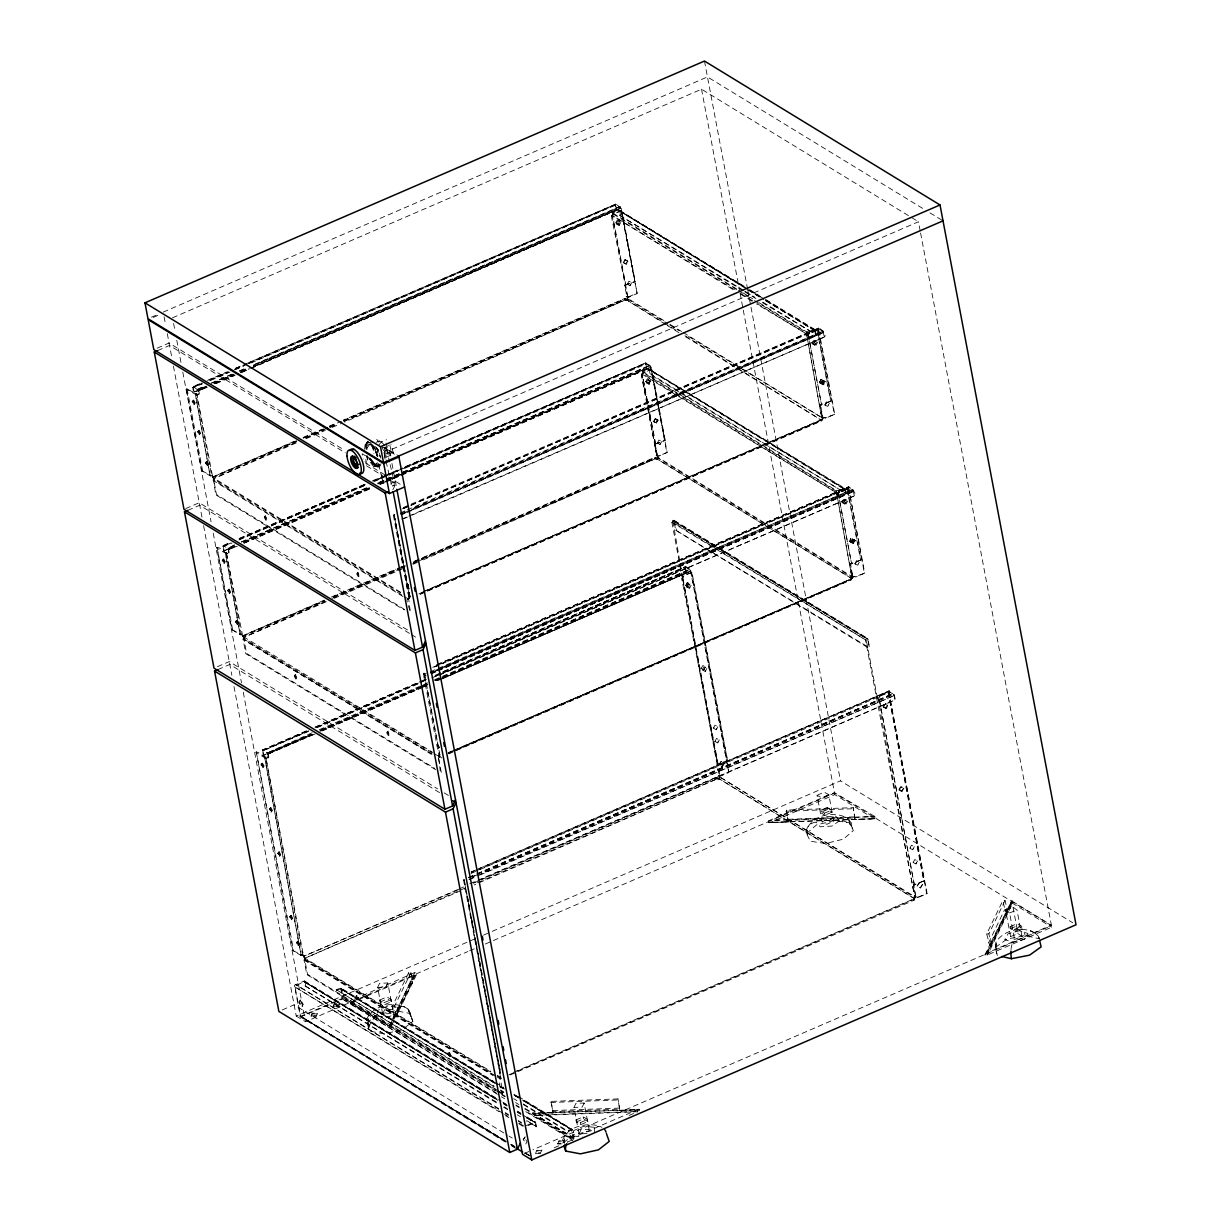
<?xml version="1.0" encoding="UTF-8"?>
<svg xmlns="http://www.w3.org/2000/svg" width="1221" height="1221" viewBox="0 0 1221 1221"><rect width="100%" height="100%" fill="white"/><g stroke="black" fill="none" stroke-linecap="round" stroke-linejoin="round"><path stroke-width="0.75" stroke-dasharray="5 3.75" d="M306.395 730.891L262.515 749.953L267.597 753.265L268.834 757.554C264.285 759.721 263.66 753.708 256.288 751.861L292.842 950.518L301.16 955.585L303.953 955.28L304.258 957.752L490.735 1071.351M806.654 829.41L807.92 836.37L806.654 829.41C813.278 814.254 836.293 809.889 849.053 819.474L850.762 825.289L848.213 819.26L851.342 822.939L851.953 827.716L851.693 826.571M624.816 285.195L635.225 281.502L624.587 285.348L627.457 298.962L625.198 299.45L627.563 296.627L627.884 299.862C625.442 302.426 623.031 297.558 626.342 296.459L628.846 297.176L637.164 293.574L621.046 208.303L615.766 204.029L244.215 364.53M654.822 444.047L665.247 440.354L654.609 444.185L657.463 457.814L655.204 458.287L657.585 455.464L657.905 458.699C655.463 461.279 653.052 456.41 656.349 455.311L658.867 456.013L667.185 452.426L650.518 366.819L379.548 484.035M268.834 756.928L267.872 756.547L268.834 756.944L268.299 757.92L267.46 757.295L268.315 757.92M211.294 476.037A1.694 0.763 -10.7 0 1 210.119 475.854L201.847 470.772L186.325 388.858L196.413 393.544L197.146 395.406L212.317 475.228L211.66 475.992L196.703 395.131L199.084 393.986L197.115 394.383M435.699 769.718L245.803 653.693L243.071 639.3L244.49 637.362L242.887 636.462L242.933 634.386L241.315 634.889L226.724 553.983L229.09 552.838L227.137 553.235M626.755 297.085L628.846 297.176M656.761 455.937L641.407 375.076L643.055 372.603L642.719 370.986L648.427 368.589L844.703 488.263L846.504 493.757L649.816 374.313L649.648 369.124L650.534 374.008L846.504 493.757M400.61 592.246L214.469 478.51L213.339 479.12L215.781 494.856L404.059 609.89M404.777 609.584L216.499 494.536L213.767 480.143L214.469 478.51L213.049 477.854L211.874 474.969L212.927 475.549M305.509 958.256L304.09 960.179L306.807 974.572L495.848 1090.002M496.55 1089.697L307.509 974.266L304.807 959.874L305.403 957.936M409.874 610.256C403.785 594.169 409.249 600.61 410.042 596.977L410.027 595.97L408.714 596.962L393.269 514.789C394.658 513.827 395.482 518.025 394.017 514.194M441.285 772.389L438.568 757.997C438.141 755.585 441.605 759.08 439.621 755.57M497.374 1076.052L500.61 1078.036L502.304 1093.955C497.466 1083.378 500.427 1074.098 501.358 1078.754M408.76 972.496L410.348 982.249L412.164 983.607L412.667 982.676L410.958 972.42L408.76 972.496L392.536 1005.921L394.139 1015.674L395.955 1017.032L390.857 1027.075L350.412 1003.128L350.03 1001.128L415.14 972.374L416.956 973.732L395.955 1017.032M396.443 1016.101L394.734 1005.845L410.958 972.42M564.316 1142.749L564.438 1138.857L564.636 1146.275M663.766 320.528L628.159 298.657L626.114 299.801L624.725 298.489L343.299 420.1M439.224 675.228L854.746 495.695C857.218 492.292 847.42 484.493 848.656 487.973L864.743 573.122L855.814 576.984L853.723 576.541L851.724 579.654L852.365 576.785L658.18 457.509L656.12 458.653L654.731 457.341L413.522 561.568M768.436 822.664L768.543 820.466L874.908 816.528L874.801 818.726L855.051 819.459L853.25 807.646L786.385 810.118L788.186 821.931L768.436 822.664L874.801 818.726M788.186 821.931L786.385 810.118M855.051 819.459L853.25 807.646M302.701 955.722L266.041 758.485L303.342 954.975M718.421 775.686C714.728 782.569 720.909 775.03 720.115 776.999C721.596 781.638 712.347 778.601 717.979 775.411L720.497 776.129L728.8 772.527L690.949 571.138L689.941 569.215L685.729 566.636L439.041 673.412M691.529 572.054L727.579 760.82L691.956 572.328L683.394 575.579L681.791 579.013L717.811 765.689M691.956 572.328L683.821 575.839L681.867 579.105M716.361 777.456C716.391 779.12 720.314 779.41 719.444 777.289L682.554 578.021L720.298 777.319L915.414 897.084L913.995 900.121L916.086 897.008M995.939 949.389L996.611 941.91L995.039 948.656L996.855 953.448M997.313 955.478L995.481 947.343L995.97 942.093C1003.983 929.7 1023.335 925.396 1035.759 933.546L1030.265 930.692L1034.05 932.249L1040.048 937.713M627.762 297.68L611.385 216.239L613.186 213.293L612.713 212.133L618.421 209.753L747.969 288.644M611.385 216.239C613.079 213.812 615.231 211.248 618.421 209.753M641.407 375.076C643.131 372.664 645.039 370.146 648.427 368.589M762.331 302.564L816.498 334.92L814.697 329.411L808.836 332.631C803.647 329.945 807.188 338.4 808.668 333.577L817.49 330.219L830.967 401.175L819.871 405.143L822.542 416.91L821.718 420.818L823.717 417.689L825.793 418.131L834.721 414.27L818.65 329.227C817.246 325.427 827.258 333.501 824.724 336.859L409.203 516.376M844.703 488.263L838.842 491.483C833.653 488.782 837.194 497.252 838.69 492.414L847.511 489.072L860.988 560.012L849.892 563.98L852.548 575.763L851.51 579.517L453.571 751.464M408.714 596.962L409.417 595.65L410.454 596.23M441.727 757.859L438.965 756.181L439.423 754.502M913.873 899.999L914.727 897.176L865.613 640.643L866.193 638.552L868.116 638.736L869.428 648.565L675.717 530.219L673.733 520.085L868.116 638.736M915.811 896.199L913.781 899.373L915.811 896.199L913.339 884.355L914.498 884.981L924.053 880.86L888.43 692.368L879.868 695.619L878.769 698.29L877.212 696.993L866.33 640.338C867.978 635.561 869.215 647.74 869.428 648.565M364.53 449.236L365.461 442.414L370.177 442.75M378.831 463.507L378.357 466.926L373.641 466.575L367.918 459.249L366.788 455.921M682.386 578.708L671.901 522.298L673.733 520.085M371.474 459.615L375.61 465.262L373.641 466.575M197.558 394.658L196.505 395.177M227.564 553.495C225.992 554.487 221.886 547.405 217.048 547.405L231.853 629.624L240.14 634.691A1.694 0.763 -10.7 0 0 241.315 634.889M394.459 514.468L393.666 515.552L394.734 515.033M438.965 755.372L439.682 755.875L438.965 756.181L423.29 673.641C424.908 672.649 422.985 676.251 426.266 673.229M423.885 674.694L425.183 674.16L423.29 673.641M267.857 757.646L268.391 756.669L266.468 758.745L265.567 758.073M814.392 329.365L815.781 335.226M845.802 494.062L844.398 488.217M620.314 208.089L619.947 206.517L253.266 364.957M650.335 366.926L649.969 365.369L645.299 363.049L400.244 468.925M822.679 331.639L823.015 330.647M852.701 490.491L853.036 489.499M476.48 869.657L888.659 691.055L894.367 694.932L895.314 699.816L473.046 882.905M867.246 639.239L867.444 638.43M658.18 457.509L655.082 444.322M611.599 216.376L613.049 212.546M655.799 444.429L642.17 374.084L657.112 456.822L641.62 375.229L642.719 370.986M672.878 521.169L682.783 578.54M621.748 210.561L612.942 213.904L612.209 216.086L613.369 214.163L621.748 210.561L635.225 281.502M655.418 444.291L642.246 374.923L643.375 373.016L651.77 369.398L665.247 440.354M651.77 369.398L642.948 372.756L642.612 374.359M682.615 578.861L683.073 577.38L682.371 577.686M612.209 216.086L612.164 215.232L628.159 298.657M235.043 546.443L223.718 550.915L222.833 546.077L230.464 542.292M844.23 489.056L648.351 369.398M366.498 443.208L367.872 441.102L366.041 443.91L366.193 449.42M409.6 598.641L408.577 598.092L410.561 613.858M817.49 330.219L809.111 333.837C806.76 339.545 802.35 329.441 808.684 331.898L814.392 329.502M847.511 489.072L839.117 492.689C836.782 498.397 832.356 488.293 838.705 490.75L844.413 488.354M392.826 489.835L395.802 483.699L389.285 479.731M311.004 1015.841L312.271 1013.247L317.46 1013.048L316.346 1016.391L311.004 1015.841L316.208 1015.658L317.46 1013.048M311.141 1016.589L312.271 1013.247M333.196 1006.257L334.462 1003.662L339.652 1003.464L338.538 1006.806L333.196 1006.257L338.4 1006.058L339.652 1003.464M333.333 1007.004L334.462 1003.662M377.64 987.392L379.624 983.302L387.805 982.997L392.811 1009.477L390.827 1013.567L382.646 1013.873L377.64 987.392L385.821 987.087L387.805 982.997M382.646 1013.873L384.63 1009.782L392.811 1009.477M414.468 973.183L389.652 1025.838L389.148 1025.03L389.53 1027.044L414.591 975.396L414.209 973.396M391.163 1026.907L389.346 1025.548L415.14 972.374M390.033 1027.151L415.262 975.136L416.956 973.732M639.636 1109.782L532.615 1113.079L553.006 1112.987L551.114 1101.388L617.979 1098.9L619.871 1110.515L639.636 1109.782L638.736 1110.912M535.531 1153.677L536.645 1150.335L541.849 1150.151L536.797 1151.082L535.531 1153.677L540.72 1153.479M541.849 1150.151L540.582 1152.746L535.393 1152.929M587.148 1133.576L578.968 1133.882L573.977 1107.401L575.961 1103.311L584.142 1103.021L589.133 1129.486L587.82 1132.218M557.722 1144.092L558.836 1140.75L564.041 1140.551L558.974 1141.498L557.722 1144.092L561.187 1143.955M562.774 1143.161L564.041 1140.551M584.142 1103.021L582.158 1107.111L573.977 1107.401M578.968 1133.882L580.952 1129.791L589.133 1129.486M619.871 1110.515L617.979 1098.9M888.659 691.055L927.09 893.589L918.161 897.45L915.643 896.748L913.751 885.301M920.588 232.982L1051.754 927.166L987.591 954.898L984.904 954.929L989.697 945.054L986.69 933.928L1002.899 900.503L1005.097 900.426L1007.188 910.149L1005.906 911.629L1005.066 910.744L1002.899 900.503M989.697 945.054L990.979 943.574L988.888 933.836L1005.097 900.426M984.904 954.929L987.209 952.884L1051.388 925.152L1012.255 901.251L987.209 952.884L987.591 954.898L1012.636 903.265L1011.98 900.274L990.628 943.024L988.43 943.116L1004.639 909.691L1006.837 909.614M986.186 953.448L1011.98 900.274M986.934 953.067L1012.178 901.052M986.889 955.051L1012.117 903.036L1010.698 901.754M820.466 405.998L820.253 404.655M420.07 594.123L821.489 420.68L822.74 416.498L820.665 405.601M850.488 564.85L850.32 563.553M852.548 575.763L850.686 564.453M820.787 383.257L822.832 380.433L825.259 381.669L823.641 384.768L819.245 382.539L820.878 379.533L825.259 381.669L823.641 384.722L820.771 383.196L822.405 380.219L825.274 381.761L822.405 380.219L820.894 383.318M849.251 541.391L853.662 543.62L854.853 540.354L852.411 539.026L850.778 542.017L852.838 539.285L855.28 540.521L850.976 538.354L849.694 541.651L851.358 538.644L853.845 539.85L852.014 542.826M913.339 884.355L913.567 885.698M456.929 749.206L851.373 578.785L853.296 576.266L855.814 576.984M819.291 382.509L820.909 379.517L823.793 381.028C823.473 386.477 816.361 382.646 821.306 379.807L823.839 381.013L821.901 383.913M819.718 382.784L820.985 379.609M821.733 383.76L823.839 381.013M851.754 542.597L853.845 539.85M400.763 592.979L213.354 478.754L212.485 475.274M244.612 638.034L242.597 636.629L241.895 633.821L242.933 634.386M615.72 222.848L617.353 219.841L620.222 221.352L618.589 224.343L616.162 223.107L617.795 220.116L620.222 221.352M616.208 223.962L617.841 220.955L620.711 222.466L619.078 225.458L616.636 224.221L617.841 220.955M618.162 224.084L619.795 221.093M628.098 261.34L625.228 259.829L624.023 263.095L623.214 262.469L624.847 259.478L628.098 261.34L626.465 264.346L623.595 262.836L625.274 259.737M625.64 263.705L627.716 260.973L626.465 264.346M627.319 284.203L628.952 281.212L631.822 282.723L630.189 285.714L627.319 284.203L629.38 281.471M629.746 285.455L631.822 282.723M490.873 1072.084L304.395 958.485L302.915 954.7L303.953 955.28M645.741 381.7L647.374 378.693L650.244 380.204L648.61 383.196L645.741 381.7L647.802 378.968M646.23 382.814L647.863 379.807L650.732 381.318L649.099 384.31L646.657 383.073L647.863 379.807M648.168 382.936L650.244 380.204M650.289 381.059L649.099 384.31M655.25 418.681L654.044 421.947L653.22 421.321L654.853 418.315L657.676 419.932M655.295 418.589L653.601 421.688L656.486 423.183L658.119 420.192L657.295 419.566L655.662 422.558M657.722 419.826L656.486 423.183M657.325 443.055L658.958 440.064L661.828 441.559L660.195 444.566L657.325 443.055L659.401 440.323M659.767 444.291L661.828 441.559M811.858 343.666L813.491 340.659L816.361 342.17L814.728 345.161L812.286 343.925L813.491 340.659M813.293 343.635L814.926 340.644L817.795 342.139L816.162 345.146L813.293 343.635L815.735 344.871L817.795 342.139M813.735 343.895L815.369 340.903M685.576 585.439L687.209 582.448L690.063 583.943L688.43 586.95L685.576 585.439L688.003 586.675L690.063 583.943M686.004 585.714L687.637 582.707M686.614 586.828L688.247 583.836L691.117 585.332L689.483 588.324L686.614 586.828L689.483 588.324M687.057 587.087L688.247 583.836M689.056 588.064L691.117 585.332M824.847 381.501L823.213 384.493L824.847 381.471M824.862 404.914L826.495 401.907L829.364 403.418L827.731 406.41L824.862 404.914L827.304 406.15L829.364 403.418M825.304 405.174L826.938 402.182M701.175 668.498L702.808 665.506L705.677 667.002L704.044 669.993L701.175 668.498L703.25 665.766M702.319 669.932L703.952 666.941L706.822 668.436L705.189 671.443L702.747 670.207L703.952 666.941M703.617 669.734L705.677 667.002M713.323 728.189L714.957 725.182L717.826 726.693L716.193 729.685L713.766 728.449L714.957 725.182M841.88 502.503L843.513 499.511L846.382 501.022L844.749 504.014L842.307 502.777L843.513 499.511M843.314 502.487L844.947 499.481L847.817 500.992L846.184 503.983L843.314 502.487L845.741 503.724L847.817 500.992M843.742 502.747L845.375 499.755M714.895 741.452L716.529 738.446L719.383 739.957L717.75 742.948L714.895 741.452L716.956 738.72M717.322 742.689L719.383 739.957M718.803 765.17L720.848 761.416L724.312 763.232L722.267 766.986L718.803 765.17L721.275 761.69M721.84 766.712L724.312 763.232M849.694 541.651L850.884 538.385L849.297 541.361L852.182 542.872L853.8 539.88L851.006 538.461M854.883 563.751L856.516 560.76L859.386 562.27L857.753 565.262L854.883 563.751L857.31 565.002L859.386 562.27M855.311 564.026L856.944 561.019M885.958 708.378L883.088 706.867L884.721 703.876L887.163 705.112L885.958 708.378L887.911 704.746L886.705 708.012L883.851 706.501L885.912 703.769M883.531 707.127L885.484 703.51L888.339 705.005M898.793 789.972L900.426 786.98L903.296 788.491L901.663 791.483L899.236 790.246L900.426 786.98M899.45 789.56L901.083 786.568L903.952 788.064L902.319 791.055L899.45 789.56L901.525 786.828M901.892 790.796L903.952 788.064M909.798 848.229L911.431 845.222L914.3 846.733L912.667 849.724L910.24 848.488L911.431 845.222M913.171 862.514L914.804 859.508L917.673 861.019L916.04 864.01L913.171 862.514L915.231 859.782M915.597 863.751L917.673 861.019M917.078 886.232L919.123 882.478L922.588 884.294L920.542 888.049L917.078 886.232L919.55 882.752M920.115 887.774L922.588 884.294M821.199 383.47L822.832 380.479M851.22 542.322L852.853 539.331M851.464 578.815L853.311 576.266L855.372 576.709L864.743 573.122M199.084 393.986C200.671 388.583 189.209 382.265 194.124 392.338L206.807 386.965L198.031 390.613L198.641 393.727M229.09 552.838L228.586 548.504L223.214 545.451L228.281 548.763L228.663 552.579M268.299 756.806L267.903 753.006L262.515 749.953M410.042 596.977L394.322 515.781M823.397 380.738L822.115 384.035M853.418 539.59L852.121 542.887M822.42 416.941L821.84 417.277M265.049 516.056L264.209 517.414L265.857 520.283L267.399 518.62L265.049 516.056L266.697 518.925L265.857 520.283M265.766 515.75L264.926 517.109L266.56 519.978M357.478 572.527L356.639 573.885L358.287 576.755L359.829 575.091L357.478 572.527L359.127 575.396L358.287 576.755M358.196 572.222L357.356 573.58L358.989 576.449M295.07 674.908L294.23 676.266L295.864 679.135L297.42 677.472L295.07 674.908L296.703 677.777L295.864 679.135M295.787 674.603L294.948 675.961L296.581 678.83M407.066 586.339L408.623 584.676L407.066 586.339L408.714 589.224M387.5 731.379L386.66 732.737L388.293 735.607L389.85 733.943L387.5 731.379L389.133 734.248L388.293 735.607M388.202 731.058L387.362 732.432L389.011 735.301M437.087 745.192L439.438 747.756L437.087 745.192L437.927 743.833M438.721 748.061L439.56 746.703M300.061 1000.152L298.733 1002.319L301.328 1006.882L303.373 1004.41L300.061 1000.152L302.655 1004.73L301.328 1006.882M300.778 999.846L299.435 1002.014L302.045 1006.577M500.488 1077.075L464.011 879.41M524.969 1137.026L523.107 1139.407L526.419 1143.665M523.824 1139.101L525.152 1136.934M525.717 1143.97L527.045 1141.818L524.435 1137.255M192.155 401.785L193.712 400.122L195.345 402.991L194.505 404.349L192.155 401.785L193.712 400.122M193.803 404.67L195.345 402.991M197.497 431.913L199.038 430.235L200.687 433.119L199.847 434.478L197.497 431.913L199.038 430.235M199.13 434.783L200.687 433.119M205.311 463.08L206.868 461.416L208.516 464.301L207.677 465.659L205.311 463.08L206.868 461.416M206.96 465.964L208.516 464.301M222.176 560.637L223.733 558.974L225.366 561.843L224.527 563.202L222.176 560.637L223.733 558.974M223.809 563.507L225.366 561.843M227.503 590.75L229.06 589.087L230.693 591.971L229.853 593.33L227.503 590.75L229.06 589.087M229.151 593.635L230.693 591.971M235.332 621.932L236.889 620.268L238.522 623.137L237.683 624.496L235.332 621.932L236.889 620.268M236.981 624.816L238.522 623.137M260.989 764.85L262.546 763.186L264.179 766.055L263.339 767.414L260.989 764.85L262.546 763.186M262.622 767.719L264.179 766.055M269.337 809.294L270.894 807.63L272.542 810.5L271.688 811.858L269.337 809.294L270.894 807.63M270.986 812.163L272.542 810.5M277.625 853.433L279.197 851.77L280.83 854.639L279.991 855.997L277.625 853.433L279.197 851.77M279.273 856.318L280.83 854.639M289.56 916.925L291.117 915.262L292.765 918.146L291.926 919.505L289.56 916.925L291.117 915.262M291.209 919.81L292.765 918.146M296.367 942.826L297.924 941.147L299.557 944.031L298.718 945.39L296.367 942.826L297.924 941.147M298 945.695L299.557 944.031M356.273 995.893L355.433 997.252L357.081 1000.121L357.921 998.763L356.273 995.893L358.638 998.457L357.784 999.816L356.135 996.931L356.99 995.573M449.053 1052.533L448.214 1053.891L449.847 1056.76L451.404 1055.097L449.053 1052.533L450.702 1055.417L449.847 1056.76M449.771 1052.227L448.916 1053.586L450.564 1056.455M198.413 390.644L193.452 386.462L200.458 383.44M223.214 545.451L224.145 551.19M645.299 363.049L649.908 366.59M817.811 328.48L823.03 331.273L412.606 508.424M263.431 755.677L262.759 749.801L263.431 755.677L312.393 734.462M685.118 566.788L690.079 569.978L435.058 680.708M888.384 691.437L893.619 694.245L481.318 873.137M619.886 207.753L620.237 206.746M367.139 448.015L370.94 442.429L377.777 456.868M409.172 598.397L409.294 597.298M439.194 757.234L438.721 756.043L438.705 757.325M368.62 441.437L366.041 443.91L367.368 448.153M380.067 465.109L379.273 466.132L374.786 466.071L369.078 457.616L374.404 466.239L380.83 464.102L378.998 466.91L375.961 466.132L376.77 466.468M379.09 444.78L381.379 441.895L386.462 439.682M377.335 462.545L374.404 466.239L370.299 457.829M393.193 452.213L388.11 454.426L385.821 457.31L390.903 455.112L393.193 452.213L390.979 444.505M380.494 465.506C377.93 469.291 372.832 464.453 371.489 461.965M877.884 698.107L879.028 698.061L879.868 695.619L880.188 697.16C880.6 698.977 876.098 699.114 877.884 698.107L914.727 897.176L915.628 896.428M619.413 210.073L618.33 210.546M196.322 394.902L196.413 393.544M226.343 553.739L226.419 552.396M194.124 392.338L193.193 386.614M806.532 833.516L816.467 824.953L834.309 820.527L849.587 822.862L853.357 830.57L843.406 839.132L825.579 843.543L810.301 841.223L806.532 833.516A12.073 10.394 20.8 0 1 816.238 822.191L823.977 816.834L835.683 816.101L839.651 820.71A12.073 10.394 20.8 0 1 853.357 830.57M742.902 290.69L619.81 215.461L619.627 210.271M305.647 958.989L304.38 958.851M366.59 1023.122L377.335 1014.682L395.345 1010.683L410.058 1013.476L412.866 1021.397L402.121 1029.837L384.111 1033.821L369.398 1031.043L366.437 1019.642C373.153 1004.471 396.596 999.694 409.249 1010.011L411.095 1016.406L408.516 1009.752M432.387 752.823L243.925 638.324L246.505 653.388L434.783 768.421M265.735 756.898L265.812 758.714M914.727 897.176L915.628 896.611M995.481 947.343L1007.004 939.086L1025.136 935.515L1039.254 938.751L1038.308 935.378L1039.254 938.98M839.651 820.71L831.898 826.068L820.191 826.8L816.238 822.191M727.136 760.561L717.17 764.529L717.063 765.613M673.778 520.177L672.42 520.65M615.277 204.197L616.697 209.753L615.018 204.579M717.414 764.804L718.253 764.85L717.17 764.529M625.06 285.47L625.885 285.531L612.591 215.506M625.701 285.638L624.709 286.279M851.861 576.129L852.746 575.35L851.648 577.09L657.463 457.814M817.078 795.344L824.022 792.093L828.784 794.612L833.79 821.077L826.846 824.328L822.084 821.825L817.078 795.344L821.84 797.847L828.784 794.612M822.084 821.825L829.028 818.574L833.79 821.077M638.98 1109.141L573.168 1137.453L532.615 1113.079M151.465 317.185L158.471 314.163M163.217 312.118L707.478 76.938L923.519 208.928M153.236 317.429L160.012 314.499M172.527 317.796L701.526 89.209L910.378 216.804M157.204 348.153L169.063 343.025L344.536 450.228M157.662 350.58L169.521 345.451L345.345 452.869M207.448 380.418L226.709 372.084M235.455 368.315L242.46 365.293M193.315 386.63L202.182 382.921M209.035 379.838L228.235 371.55M235.226 368.528L245.833 364.072M247.451 363.248L616.01 204.121L620.237 207.372L253.403 365.705M192.826 387.423L201.557 383.653M210.287 379.884L227.747 372.344M234.737 369.322L246.963 364.041M248.702 363.293L615.384 204.64M202.32 383.669L192.857 387.652L202.014 384.035M209.585 380.418L228.831 372.1M234.768 369.551L246.993 364.27M248.733 363.507L616.162 204.853L615.766 204.029M210.76 380.372L229.96 372.069M235.18 369.704L243.91 365.934M250.916 363.019L615.399 204.838M206.318 386.126L197.527 389.85L204.365 386.08M211.355 383.073L232.311 374.008M239.301 371.001L246.276 367.979M197.527 389.209L204.502 386.187M211.492 383.165L232.448 374.114M239.423 371.092L246.413 368.086M253.403 365.064L620.085 206.624M213.248 383.058L234.264 374.053M241.178 370.986L246.489 368.773M193.696 392.078L205.922 386.798M214.652 383.012L233.852 374.725M240.842 371.703L251.312 367.17M253.068 366.422L616.269 209.493M214.163 383.379L233.409 375.061M240.4 372.039L247.405 369.017M253.907 366.468L620.604 208.028L637.164 293.574M215.079 383.287L234.295 374.984M241.27 371.962L246.963 369.612M253.953 366.59L620.634 208.15M198.474 390.888L205.464 387.866M215.949 383.333L233.409 375.793M240.384 372.771L249.115 369.001M250.87 368.254L621.046 208.303M207.265 387.347L198.107 390.857M215.995 383.577L235.21 375.274M242.185 372.252L249.176 369.23M250.916 368.483L620.665 208.272M201.847 470.772L211.309 475.641M294.368 441.239L212.652 477.014M303.098 437.469L322.329 429.151M329.319 426.129L336.309 423.122M628.418 296.901L636.736 293.315M212.301 477.09L296.55 440.75M303.174 437.82L327.64 427.243M329.38 426.495L341.621 421.199M343.36 420.451L625.152 298.748M212.423 477.442L296.291 441.193M303.281 438.171L327.747 427.609M329.487 426.846L336.477 423.824M343.467 420.802L624.801 299.237M212.576 477.777L296.444 441.544M305.174 437.774L327.884 427.96M329.639 427.197L336.63 424.175M343.62 421.153L624.908 299.603M295.375 442.521L213.354 478.754L297.252 442.506M305.861 437.988L323.336 430.433M330.326 427.411L337.317 424.389M344.307 421.367L625.717 299.771L344.444 422.115M305.998 438.721L325.229 430.418M332.219 427.396L342.704 422.863M213.767 480.143L213.065 480.448L402.961 596.474M185.684 508.592L199.237 502.731L409.249 631.028M187.851 510.347L199.71 505.235L409.722 633.531M366.041 443.91L371.627 441.483M366.163 448.931L365.674 445.512L372.787 442.429M365.674 445.512L372.207 443.666M376.251 442.338L379.304 441.025L382.295 442.46M387.316 446.153L388.583 445.604M384.966 450.839L387.515 449.74L391.3 451.755L386.218 453.953L384.768 447.252M390.522 455.952L389.468 450.335L918.467 221.749L920.237 231.105M367.155 455.738L373.397 464.896L376.953 463.354M381.273 463.843L375.671 466.254L375.61 465.262M239.224 538.507L365.247 484.05M372.237 481.028L382.753 476.48M384.493 475.732L398.504 469.688M223.336 545.482L230.448 542.536M239.057 538.69L366.651 483.684M373.504 480.601L385.851 475.381M387.469 474.557L398.077 470.1M404.929 467.017L646.031 362.958L373.641 481.364M222.848 546.275L229.823 543.253M240.308 538.736L366.025 484.416M374.755 480.631L386.981 475.351M388.721 474.603L402.701 468.574M404.441 467.811L645.024 363.431M230.861 543.04L222.878 546.504L232.036 542.994M239.194 539.453L366.788 484.416M239.026 539.972L366.483 484.783M373.473 481.883L387.439 475.732M389.194 475.091L397.909 471.199M404.914 468.299L645.863 364.072L646.718 368.605L645.405 363.69M383.898 483.226L382.127 478.968L385.18 477.64M234.386 544.932L227.533 548.702L234.6 545.726M241.376 541.91L368.834 486.843M379.319 482.31L384.554 480.051M386.294 479.288L649.969 365.369L386.447 480.036M234.524 545.039L227.686 548.809M241.514 542.017L368.971 486.935M377.701 483.165L384.691 480.143M386.431 479.395L650.106 365.461L650.244 366.224M243.254 541.91L370.787 486.874M377.716 483.806L384.768 480.845M223.718 550.915L234.188 546.398M244.658 541.865L370.39 487.545M379.121 483.775L387.851 480.006M389.591 479.243L403.571 473.214M405.311 472.451L646.275 368.33M228.434 549.023L235.424 546.001M244.185 542.231L370.146 487.805M378.892 484.02L384.142 481.746M385.882 480.998L399.878 474.954M401.633 474.191L650.06 366.849M243.361 542.887L371.23 487.591M228.495 549.725L235.485 546.718M244.215 542.948L371.672 487.866M380.403 484.096L383.898 482.585M385.653 481.822L399.618 475.793M401.358 475.03L651.068 367.139M237.286 546.199L228.113 549.694M244.261 543.177L371.733 488.095M380.464 484.325L383.959 482.814M385.699 482.066L399.664 476.022M401.419 475.274L651.114 367.384L650.045 365.979M394.185 481.929L394.2 485.363L391.147 486.675L391.132 483.257L394.185 481.929L389.957 463.812M403.281 507.539L818.803 328.006L410.409 505.265M402.701 508.485L409.676 505.463M403.113 508.638L818.177 329.06M403.128 508.745L818.65 329.227L818.177 328.541M408.959 597.328L394.078 514.758L409.539 596.84M400.244 512.957L405.479 510.699M407.219 509.935L822.878 331.166M400.381 513.705L405.677 511.492M404.777 512.515L822.832 331.898M400.931 514.59L823.763 331.959L822.817 331.028M400.946 514.697L823.885 332.433L401.388 514.972M401.785 519.123L407.02 516.865M408.776 516.117L824.724 336.859M403.968 518.635L407.463 517.124M231.853 629.624L241.315 634.493M324.374 600.091L242.658 635.851M331.364 597.069L396.047 569.123M397.787 568.36L404.777 565.354M667.185 452.426L658.867 456.013M242.307 635.927L324.817 600.35M333.18 596.672L399.969 567.872M401.343 567.216L405.219 565.613M413.583 561.919L655.173 457.6M242.43 636.294L324.557 600.793M333.302 597.023L399.694 568.33M401.45 567.582L404.945 566.071M413.675 562.286L654.807 458.089M242.597 636.629L324.71 601.144M333.44 597.374L399.832 568.681M401.587 567.933L405.082 566.422M413.812 562.637L654.914 458.455M325.381 601.358L243.376 637.606L327.274 601.343M332.371 598.336L404.044 567.368M412.774 563.598L416.269 562.087M418.025 561.339L655.723 458.608L421.657 560.561M334.264 598.336L404.182 568.116M412.912 564.346L419.902 561.324M217.399 666.697L229.258 661.584L437.637 788.888M217.933 669.581L229.792 664.453L439.804 792.765M423.718 591.391L821.657 419.444L823.29 417.429L825.793 418.131M834.721 414.27L825.365 417.872L823.275 417.414L821.397 420.039L419.932 593.375M418.91 593.925L822.099 419.719L821.351 419.932M407.829 599.45L408.547 599.145L213.08 479.777M420.406 594.2L425.641 591.941M427.396 591.193L821.718 420.818M674.038 521.367L868.467 639.422L673.504 521.123M675.717 530.219L870.13 648.259M436.813 664.621L848.091 486.95M436.797 664.88L848.824 486.858L853.036 490.125L437.439 669.581M432.707 667.338L848.961 487.606L847.817 487.332M441.865 663.72L848.656 487.973L441.88 663.827M430.25 671.809L852.762 489.27L430.387 672.542L435.699 670.329M433.028 672.13L440.033 669.108M441.788 668.345L852.838 490.75M430.937 673.443L436.141 671.046M437.927 670.421L853.784 490.796L852.823 489.88M430.967 673.549L436.202 671.291M437.957 670.543L853.906 491.285L438.385 670.802M431.395 673.824L436.645 671.55M315.125 727.121L418.086 682.493M419.841 681.73L425.076 679.471M306.471 731.104L262.637 749.969L262.897 750.778L308.425 731.028M315.079 727.243L421.856 681.104M435.714 674.969L441.086 672.771M442.704 671.947L685.851 566.712L434.233 676.541M308.501 730.906L262.164 750.991L308.058 731.562M426.48 679.563L315.354 727.93L425.488 680.326M435.256 675.991L684.844 567.17M316.804 727.777L421.703 682.31M435.683 676.251L440.934 673.977M442.674 673.229L685.698 567.918L685.225 567.231M431.807 677.976L854.746 495.695M312.164 732.753L266.85 753.189L310.699 734.37M319.154 729.731L427.701 682.86M434.554 679.731L689.941 569.215M321.047 729.715L419.093 687.392M420.711 686.523L427.838 683.607M434.691 680.463L690.079 569.352M267.597 753.265L311.202 734.37M319.933 730.601L419.352 687.515M421.108 686.751L428.083 683.729M263.003 755.402L311.95 734.203M320.696 730.402L427.335 684.203M436.08 680.402L441.33 678.128M443.07 677.38L686.523 572.344L436.523 680.677M321.123 730.677L422.527 686.736M424.282 685.973L427.777 684.462M312.851 734.386L267.43 754.196L315.064 734.004M319.856 731.348L419.505 688.171M421.276 687.53L426.495 685.149M437.011 680.708L690.949 571.138L439.194 680.219M267.811 754.227L315.018 733.775M322.008 730.753L419.917 688.323M421.657 687.56L426.907 685.286M439.148 679.99L690.903 570.894M322.054 730.982L426.953 685.53M448.489 752.502L451.984 751.007M453.724 750.243L852.105 578.556L448.351 753.036M448.199 752.991L455.174 749.969M438.568 757.997L440.232 770.894M448.336 753.723L451.831 752.212M448.687 753.815L851.724 579.654M471.245 871.931L474.74 870.42M471.123 872.099L889.392 690.979L471.398 872.908M292.842 950.518L302.64 955.341M471.092 873.381L478.098 870.344M479.853 869.596L889.224 692.2L888.751 691.498M468.208 877.609L475.213 874.572M476.953 873.824L893.345 693.391L893.711 694.947M468.345 877.716L475.351 874.679M477.09 873.915L893.482 693.497M470.1 877.594L475.351 875.32M477.09 874.557L893.482 694.139M464.117 880.372L463.415 879.746M472.588 876.907L479.563 873.885M468.925 879.349L475.915 876.327M477.67 875.564L894.489 695.405L478.113 875.839M469.352 879.624L476.358 876.586M469.749 883.775L895.314 699.816M457.295 889.727L303.251 956.486L461.233 888.476M459.035 888.964L466.04 885.927M473.489 883.165L716.803 777.731M719.444 777.289L719.917 775.946M720.298 777.319L914.697 897.404M465.308 887.957L304.395 958.485L465.445 888.705M477.548 882.661L717.368 778.739L474.191 884.92M304.807 959.874L304.09 960.179L493.147 1075.609M505.326 1142.078L300.397 1016.879L294.414 985.255L304.441 980.921L305.067 985.896L496.993 1103.158M305.067 985.896L497.695 1102.838M282.249 1009.935L294.108 1004.807L507.371 1135.103M494.139 1086.736L336.233 989.605L340.98 988.048L493.864 1081.455M336.37 990.353L340.567 988.781L498.336 1085.179M340.98 988.048L341.865 998.641L301.373 1016.131L300.473 1015.674L294.902 986.202L304.029 981.669L497.573 1099.907M233.974 686.538L296.23 1016.04L474.74 938.918M483.485 935.133L490.491 932.111M492.231 931.348L840.491 780.86L1072.786 922.786M300.397 1016.879L342.002 999.373L343.177 997.221L341.605 988.934M788.293 819.734L769.398 820.466L834.431 792.612L874.908 816.528M296.23 1016.04L305.525 1021.718L467.902 951.556M469.642 950.808L476.633 947.786M485.363 944.016L834.538 793.131L1051.479 925.686L532.951 1149.739M350.412 1003.128L415.262 975.136M874.389 818.864L834.813 794.627L769.551 822.756M379.7 1000.03L386.889 996.916L391.269 999.587L391.651 1001.602L384.462 1004.715L380.082 1002.029L379.7 1000.03L384.081 1002.7L391.269 999.587M827.243 807.432L820.054 810.546L824.434 813.217L824.816 815.231L832.005 812.133L831.623 810.118L827.243 807.432L827.624 809.447L832.005 812.133M380.082 1002.029L387.271 998.931L391.651 1001.602M827.624 809.447L820.436 812.56L824.816 815.231M824.434 813.217L831.623 810.118M924.053 880.86L914.056 884.706M513.751 1072.236L914.025 898.793L915.658 896.748L918.161 897.45M917.734 897.191L927.09 893.589M508.943 1074.785L913.735 899.267M510.103 1074.968L914.102 900.152M526.312 1125.472L535.393 1122.023L536.736 1126.693L526.266 1121.031M528.052 1125.518L534.981 1122.771L536.019 1126.998M1010.133 926.678L1017.322 923.58L1021.702 926.251L1022.084 928.265L1014.895 931.364L1010.515 928.693L1010.133 926.678L1014.514 929.364L1021.702 926.251M1010.515 928.693L1017.703 925.579L1022.084 928.265M575.976 1119.947L583.165 1116.833L587.56 1119.52L587.942 1121.534L580.738 1124.633L576.358 1121.962L575.976 1119.947L580.372 1122.618L580.738 1124.633M576.358 1121.962L583.546 1118.848L587.942 1121.534M580.372 1122.618L587.56 1119.52M523.275 1103.891L567.185 1130.722L571.932 1129.15L573.595 1138.567M523.412 1104.623L567.322 1131.455L571.52 1129.898L573.549 1139.468M524.221 1153.509L531.211 1150.503M554.258 1147.755L559.31 1145.573M567.75 1141.925L572.817 1139.742L525.64 1110.927M629.059 1115.475L637.728 1111.736L534.416 1115.567L533.256 1113.72M619.81 215.461L743.604 290.369M830.967 401.175L819.963 404.96L820.955 405.006M860.988 560.012L850.976 563.858M376.541 465.888L379.456 464.667M1005.585 910.103L1013.003 907.157L1016.986 909.996L1021.992 936.461L1014.575 939.422L1010.591 936.583L1005.585 910.103L1009.569 912.942L1014.575 939.422M1009.569 912.942L1016.986 909.996M1010.591 936.583L1017.993 933.622L1021.992 936.461M759.218 302.808L806.364 331.715L806.989 335.149L809.111 333.837M642.933 371.901L836.385 490.567L837.011 494.001L839.117 492.689M196.84 393.818L194.551 393.895L186.325 388.858M226.862 552.655L224.572 552.747L216.331 547.71M464.316 879.822L463.553 880.082L500.732 1077.441M377.548 441.605L379.304 441.025M392.445 485.943L394.2 485.363M379.319 464.591L374.786 466.071L368.284 456.166M1019.703 930.723L1008.119 933.729L1004.7 939.529L1012.865 942.322L1024.45 939.315L1027.868 933.516L1019.703 930.723A12.073 3.968 89.4 0 1 1025.136 935.515M373.397 464.896L378.144 463.812M266.178 757.157L263.873 757.249L255.571 752.182M591.666 1130.707L573.656 1134.706L562.912 1143.131L562.774 1139.651C568.177 1126.495 585.057 1122.969 597.756 1125.533M243.361 637.957L244.49 637.362L432.249 752.075M823.107 331.975L824.297 336.584M853.128 490.827L854.303 495.436M690.17 570.68L689.88 569.734M654.822 445.238L655.585 445.177M717.154 765.704L718.055 764.957M785.851 811.217L852.716 808.745M874.175 818.757L770.634 822.343L770.253 820.344M986.69 933.928L988.888 933.836M410.485 981.684L412.683 981.608L396.474 1015.033L394.276 1015.109M334.6 1004.395L339.789 1004.211M392.536 1005.921L394.734 1005.845M312.408 1013.995L317.597 1013.796M550.595 1102.487L617.444 1099.999M533.699 1113.46L637.774 1109.614M534.172 1115.231L638.247 1111.369M557.585 1143.344L561.05 1143.222M855.158 817.261L874.236 816.59M410.058 1013.476A12.073 9.646 -58.6 0 0 397.893 1007.279L387.439 1006.196L377.274 1010.591L377.564 1016.055A12.073 9.646 -58.6 0 0 369.398 1031.043M377.564 1016.055L388.003 1017.139L398.183 1012.758L397.893 1007.279M601.999 1127.288A12.073 9.646 -58.6 0 0 594.23 1127.288L583.775 1126.205L573.611 1130.6L573.885 1136.079A12.073 9.646 -58.6 0 0 567.292 1142.291M573.885 1136.079L582.6 1136.98M226.511 554.013L242.323 634.081M685.607 566.62L685.866 567.399M1012.117 903.036L1051.754 927.166M618.833 210.745L746.626 288.812M623.214 262.469L626.083 263.98M648.29 380.082L650.732 381.318M655.677 418.956L658.119 420.192M653.22 421.321L656.089 422.817M883.088 706.867L885.53 708.104M930.02 212.897L943.024 220.848M911.995 217.796L918.467 221.749M749.602 289.636L759.37 295.604M765.872 299.572L814.697 329.411M619.52 210.317L747.634 288.919M763.827 298.824L749.251 289.911L760.5 296.962M765.445 299.817L815.659 330.494M747.542 289.041L617.979 209.859L746.916 289.224M766.986 300.915L814.086 330.372M748.244 289.789L759.538 296.703M766.01 300.656L814.453 330.25M747.679 289.789L763.888 299.679M765.506 300.671L814.941 330.799M745.222 291.361L754.944 297.298M763.049 302.259L816.498 334.92M744.52 291.666L755.86 298.596M613.369 214.163L736.599 289.591M620.711 222.466L619.078 225.458M816.361 342.17L814.728 345.161M848.671 488.079L864.3 572.863M845.665 489.346L647.985 368.711L844.963 489.652M846.382 501.022L844.749 504.014M673.366 520.39L866.452 638.354M673.855 521.031L867.582 639.392M685.225 567.429L686.523 572.344M389.468 450.335L398.763 456.013M382.722 447.039L395.726 454.99M706.822 668.436L705.189 671.443M903.296 788.491L901.663 791.483M364.972 461.691L366.407 462.576L365.048 455.479L362.179 453.724L363.186 459.05M365.644 463.125L386.767 476.037M388.4 477.029L401.388 484.966M366.498 465.796L382.784 475.747M717.826 726.693L716.193 729.685M914.3 846.733L912.667 849.724M728.8 772.527L690.46 570.634M394.185 515.033L410.18 597.695M411.34 634.523L417.857 638.507M423.489 674.19L426.236 675.885M424.038 673.046L440.201 756.547M434.004 753.815L438.721 756.043M432.066 754.029L243.071 639.3L431.364 754.334M243.086 638.629L431.364 753.662M444.139 792.872L449.023 795.848M497.222 1075.319L500.473 1077.304M304.807 959.538L495.467 1075.96M497.084 1076.937L500.32 1078.921M304.105 959.508L493.147 1074.938M495.482 1082.447L503.617 1087.407M518.253 1096.351L571.932 1129.15M494.49 1082.34L339.85 988.048L494.505 1083.195M500.869 1086.415L504.242 1088.308M513.888 1094.367L517.261 1096.26M523.641 1100.335L572.557 1130.035L523.046 1100.533M499.954 1086.171L503.22 1088.155M514.59 1095.115L521.108 1099.083M522.725 1100.075L571.52 1129.898M493.772 1082.645L340.567 988.781M500.289 1086.629L503.54 1088.613M514.926 1095.573L521.428 1099.541M501.007 1087.163L504.273 1089.147M514.026 1095.115L517.277 1097.099M523.778 1101.067L570.802 1129.15M336.233 989.605L494.001 1086.003M500.503 1089.971L503.754 1091.956M500.641 1090.719L503.891 1092.703M513.659 1098.671L516.91 1100.655M498.168 1090.689L503.021 1093.65M497.466 1090.994L502.304 1093.955M499.313 1092.612L342.46 997.526L495.344 1090.933M500.931 1093.619L505.815 1096.595M515.567 1102.563L518.818 1104.547M525.335 1108.515L574.129 1138.323M501.846 1094.916L505.097 1096.901M524.618 1108.821L573.412 1138.644M571.993 1138.506L534.416 1115.567L534.05 1113.552M496.367 1093.039L341.865 998.641L499.755 1095.771M515.888 1104.959L519.139 1106.943M501.388 1096.763L504.639 1098.747M516.025 1105.707L519.276 1107.691M525.778 1111.659L572.954 1140.475M304.441 980.921L501.236 1101.159M502.869 1102.151L506.12 1104.135M517.506 1111.095L520.757 1113.079M527.258 1117.062L535.393 1122.023M496.993 1099.068L303.327 980.921L497.008 1099.907M503.373 1103.143L506.746 1105.036M518.009 1112.087L521.26 1114.086M522.893 1115.078L536.019 1122.923L527.182 1118.253M504.09 1103.891L507.341 1105.875M517.094 1111.843L520.344 1113.827M526.861 1117.795L534.981 1122.771M497.909 1100.365L304.029 981.669M517.414 1112.3L520.68 1114.285M503.51 1103.891L506.761 1105.875M526.282 1117.795L534.279 1122.023M504.212 1106.821L507.463 1108.805M517.216 1114.773L520.467 1116.757M526.984 1120.725L536.736 1126.693M503.495 1107.126L508.379 1110.103M498.672 1108.576L295.36 984.355L498.809 1109.309M505.173 1112.545L508.424 1114.529M518.177 1120.496L521.443 1122.481M505.311 1113.293L508.562 1115.277M518.33 1121.244L521.581 1123.228M503.083 1113.399L294.185 986.507L499.114 1111.721M504.716 1114.391L507.967 1116.376M519.352 1123.335L525.854 1127.319M505.631 1115.689L508.882 1117.688M518.635 1123.641L525.137 1127.624M508.989 1136.095L512.255 1138.079M504.67 1140.338L301.511 1016.879M511.172 1144.321L514.423 1146.305M525.808 1153.265L530.692 1156.241M505.402 1140.887L299.756 1015.979L504.807 1141.086M511.904 1144.855L515.155 1146.84M524.923 1152.807L529.792 1155.783M300.793 1016.131L508.974 1143.329M510.607 1144.321L513.858 1146.305M525.244 1153.265L530.128 1156.241M511.202 1145.161L514.575 1147.053M511.828 1146.061L515.079 1148.045M612.911 213.065L736.461 288.843M742.963 292.826L752.716 298.809M738.232 290.583L752.853 299.557M754.486 300.549L806.501 332.463M734.493 289.698L612.011 215.308L733.79 290.003M740.994 293.681L755.601 302.64M757.234 303.632L805.936 333.516L756.516 303.937M740.277 293.986L754.883 302.945M836.522 491.315L643.07 372.649L643.055 371.398M914.132 898.442L719.016 778.677L914.132 898.473M670.237 324.511L681.562 331.471M683.18 332.463L822.343 417.933L685.714 334.752M627.457 298.962L667.902 323.824M669.52 324.817L679.227 330.784M626.541 299.817L662.27 321.749M663.888 322.756L678.51 331.73M684.996 335.714L821.55 420.253L683.516 335.47M665.659 324.496L626.556 299.862M667.277 325.488L681.898 334.462M213.339 479.12L214.606 479.181L213.644 478.266M649.419 368.925L648.9 369.673M532.829 1113.293L533.592 1114.285M375.503 465.109L370.635 458.867M381.379 441.895L384.768 445.512M390.903 455.112L386.385 450.29L385.5 447.207M371.321 444.215L375.915 450.076L378.174 456.746M376.785 439.331L378.907 442.216M375.396 446.581L378.571 450.915M369.612 457.829L370.284 458.791M370.421 444.429L376.663 453.586L377.152 456.99M372.924 445.482L375.915 450.076M424.557 674.862L424.465 673.32M376.404 447.252L378.418 450.686M192.994 400.427L194.643 403.312M192.872 401.48L194.505 404.349M198.336 430.555L199.969 433.424M198.199 431.593L199.847 434.478M206.151 461.721L207.799 464.606M206.028 462.774L207.677 465.659M223.016 559.279L224.649 562.148M222.894 560.332L224.527 563.202M228.342 589.392L229.991 592.277M228.22 590.445L229.853 593.33M236.172 620.573L237.82 623.458M236.05 621.626L237.683 624.496M261.828 763.491L263.477 766.361M261.691 764.544L263.339 767.414M270.177 807.936L271.825 810.82M270.039 808.989L271.688 811.858M278.48 852.075L280.128 854.959M278.342 853.128L279.991 855.997M290.415 915.567L292.048 918.451M290.277 916.62L291.926 919.505M297.207 941.467L298.855 944.337M297.069 942.505L298.718 945.39M407.783 586.034L409.432 588.919M376.175 447.481L380.158 456.898M674.404 520.375L676.419 529.914M378.678 451.144L377.518 448.824L378.037 449.847M411.981 1018.909L408.516 1010.698L412.866 1021.397M381.746 446.382L383.516 450.641M627.808 297.665L627.563 296.627M305.632 958.928L304.67 958.012M244.627 638.11L243.651 637.118M818.558 327.915L818.818 328.708M848.564 486.767L848.839 487.561M645.787 362.866L646.046 363.66M889.132 690.888L889.407 691.666M893.986 694.902L894.886 699.557M380.876 458.165L379.304 452.762L379.914 456.089M385.897 446.718L388.11 454.426M386.569 449.328L389.53 462.011M384.218 447.237L386.248 455.921M383.943 452.457L385.638 459.707M386.065 461.507L391.132 483.257M376.77 448L378.388 454.96M374.511 446.352L376.633 455.402M378.739 464.468L382.127 478.968M389.85 445.055L391.3 451.755M386.065 443.04L387.515 449.74M817.063 329.96L830.539 400.9M847.069 488.797L860.546 559.752M621.321 210.287L634.798 281.242M651.342 369.139L664.819 440.094M619.673 210.729L620.512 215.155M612.713 212.133L613.049 213.767M187.027 388.553L202.549 470.467M217.048 547.405L232.57 629.319M1013.003 907.157L1017.993 933.622M888.796 691.925L926.647 893.329M888.003 692.093L923.61 880.6M818.223 328.968L834.294 414.011M873.564 816.513L873.946 818.528M704.471 61.05L747.45 288.492M747.801 290.354L750.64 305.342M750.991 307.204L840.491 780.86M701.526 89.209L739.728 291.392M740.079 293.269L742.917 308.241M743.268 310.119L834.813 794.627M650.686 367.109L666.742 452.167M685.256 567.658L686.095 572.069M682.997 578.281L718.253 764.85M637.347 1109.721L637.637 1111.232M583.165 1116.833L583.546 1118.848M551.114 1101.388L553.006 1112.987M391.941 463.446L396.871 489.316M467.475 896.367L469.932 909.447M471.428 917.383L474.557 934.111M475.961 941.528L479.41 959.904M479.761 961.782L500.747 1073.427M464.239 879.654L465.644 887.087M465.995 888.949L467.048 894.535M467.399 896.397L468.437 901.983M468.788 903.845L470.192 911.293M470.543 913.155L471.596 918.741M471.947 920.603L472.985 926.19M473.336 928.052L474.74 935.484M475.091 937.346L476.144 942.933M476.495 944.795L479.288 959.691M479.639 961.553L480.692 967.139M481.043 969.001L483.837 983.882M484.188 985.744L485.241 991.33M485.576 993.192L488.385 1008.088M488.736 1009.95L489.774 1015.536M490.125 1017.398L500.625 1073.228M424.771 674.908L439.865 754.776M439.316 756.15L439.606 757.493M305.067 981.821L305.784 985.591M256.288 751.861L293.559 950.197M173.58 323.412L175 330.891M176.77 340.262L181.013 362.729M182.784 372.084L211.08 521.855M213.202 533.089L241.499 682.86M243.269 692.231L305.525 1021.718M164.102 316.788L165.705 325.213M167.292 333.654L171.718 357.036M173.413 366.056L202.182 518.253M203.586 525.702L231.853 675.305M384.508 451.175L386.416 461.675M372.268 444.993L373.87 453.739M384.523 455.616L385.012 459.02M373.29 445.848L374.282 452.655M366.758 444.826L367.002 449.404M594.23 1127.288L594.505 1132.767M1011.034 949.526A12.073 3.968 89.4 0 1 1012.865 942.322M365.857 455.357A6.517 2.595 66.6 0 1 366.178 464.011M368.116 1018.848L368.36 1028.113L368.116 1018.848M366.102 445.512L366.3 443.925L366.102 445.512M552.854 1110.576L552.319 1111.675L619.184 1109.187L619.719 1108.088L552.854 1110.576M788.125 819.306L787.591 820.405L854.456 817.933L854.99 816.834L788.125 819.306M854.868 540.354L853.235 543.345L854.853 540.323M852.426 539.072L850.778 542.048L853.647 543.574L855.295 540.582L852.426 539.072M195.268 393.589L210.119 475.854L195.268 393.589M225.275 552.441L240.14 634.691L225.275 552.441M672.618 521.993L671.901 522.298L866.33 640.338L672.618 521.993M440.109 664.468L433.134 667.49L440.125 664.59M264.591 756.944L301.16 955.585L264.591 756.944M642.734 373.855L642.032 374.16L835.927 492.368L642.734 373.855M806.745 334.951L821.657 417.475L806.745 334.951M836.767 493.788L851.678 576.327L836.767 493.788M914.285 884.63L879.028 698.061L914.285 884.63M913.506 884.599L914.254 885.057L913.506 884.599M808.333 335.165L821.626 405.189L808.333 335.165M838.339 494.017L851.648 564.041L838.339 494.017M851.419 578.357L656.562 458.653L851.419 578.357"/><path stroke-width="1.5" d="M157.662 350.58L154.273 352.045L183.989 509.325L414.926 650.411L422.542 647.115L425.519 640.979M187.851 510.347L184.463 511.813L214.011 668.162L444.932 809.264L452.564 805.967L423.015 649.618L425.992 643.482M452.564 805.967L455.54 799.831M217.933 669.581L214.545 671.046L278.861 1011.4L509.783 1152.487L517.414 1149.19L453.098 808.836L456.074 802.701L452.823 800.717M517.414 1149.19L520.39 1143.054M943.024 220.848L383.516 462.606L147.97 318.696L144.978 302.823L704.471 61.05L940.017 204.96L1076.022 924.77L531.776 1159.95L522.481 1154.272L396.871 489.316M351.327 450.412L353.861 449.313M144.978 302.823L380.509 446.718L940.017 204.96M354.563 464.713L357.432 466.468L356.089 459.355L353.205 457.6L354.563 464.713L357.555 463.415M355.998 465.583L358.989 464.285M404.639 486.95L389.392 493.543L153.815 349.618L148.153 319.627L383.73 463.553L398.977 456.975M154.273 352.045L385.21 493.131L388.247 491.819M184.463 511.813L415.399 652.914L423.015 649.618M214.545 671.046L445.482 812.133L453.098 808.836M1001.769 956.501L1011.446 958.714L1029.578 955.143L1041.101 946.885L1039.62 940.368M563.797 1145.634L565.72 1151.067L580.448 1153.845L598.458 1149.846L609.203 1141.421L606.394 1133.485M516.071 1148.137L522.695 1152.014M398.763 456.013L531.776 1159.95M482.326 936.263L483.028 940.002M498.153 1020.466L498.855 1024.205M503.067 1046.656L503.769 1050.396M505.525 1059.752L506.242 1063.506M414.407 587.484L415.125 591.208M436.34 703.479L437.042 707.203M443.727 742.597L444.429 746.321M393.177 491.712L422.542 647.115M380.509 446.718L383.516 462.606M383.73 463.553L389.392 493.543M385.21 493.131L414.926 650.411M415.399 652.914L444.932 809.264M445.482 812.133L509.783 1152.487M604.853 1129.776A12.073 9.646 -58.6 0 1 606.043 1132.157M565.72 1151.067A12.073 9.646 -58.6 0 1 566.605 1143.695M1011.446 958.714A12.073 3.968 89.4 0 1 1010.927 951.052M358.425 467.338A6.517 2.595 66.6 0 1 353.296 463.705A6.517 2.595 66.6 0 1 352.671 455.876M354.197 456.135A6.517 2.595 66.6 0 1 356.013 457.921M355.326 464.331A6.517 2.595 66.6 0 1 354.533 462.866M350.015 450.595A13.278 5.281 66.6 0 1 361.691 459.615A13.278 5.281 66.6 0 1 359.447 473.229M350.641 459.355A6.517 2.595 66.6 0 0 356.288 468.437A6.517 2.595 66.6 0 0 355.448 459.31A6.517 2.595 66.6 0 0 350.641 459.355M347.023 456.227A13.278 5.281 66.6 0 0 358.531 474.74A13.278 5.281 66.6 0 0 356.822 456.135A13.278 5.281 66.6 0 0 347.023 456.227"/></g></svg>
